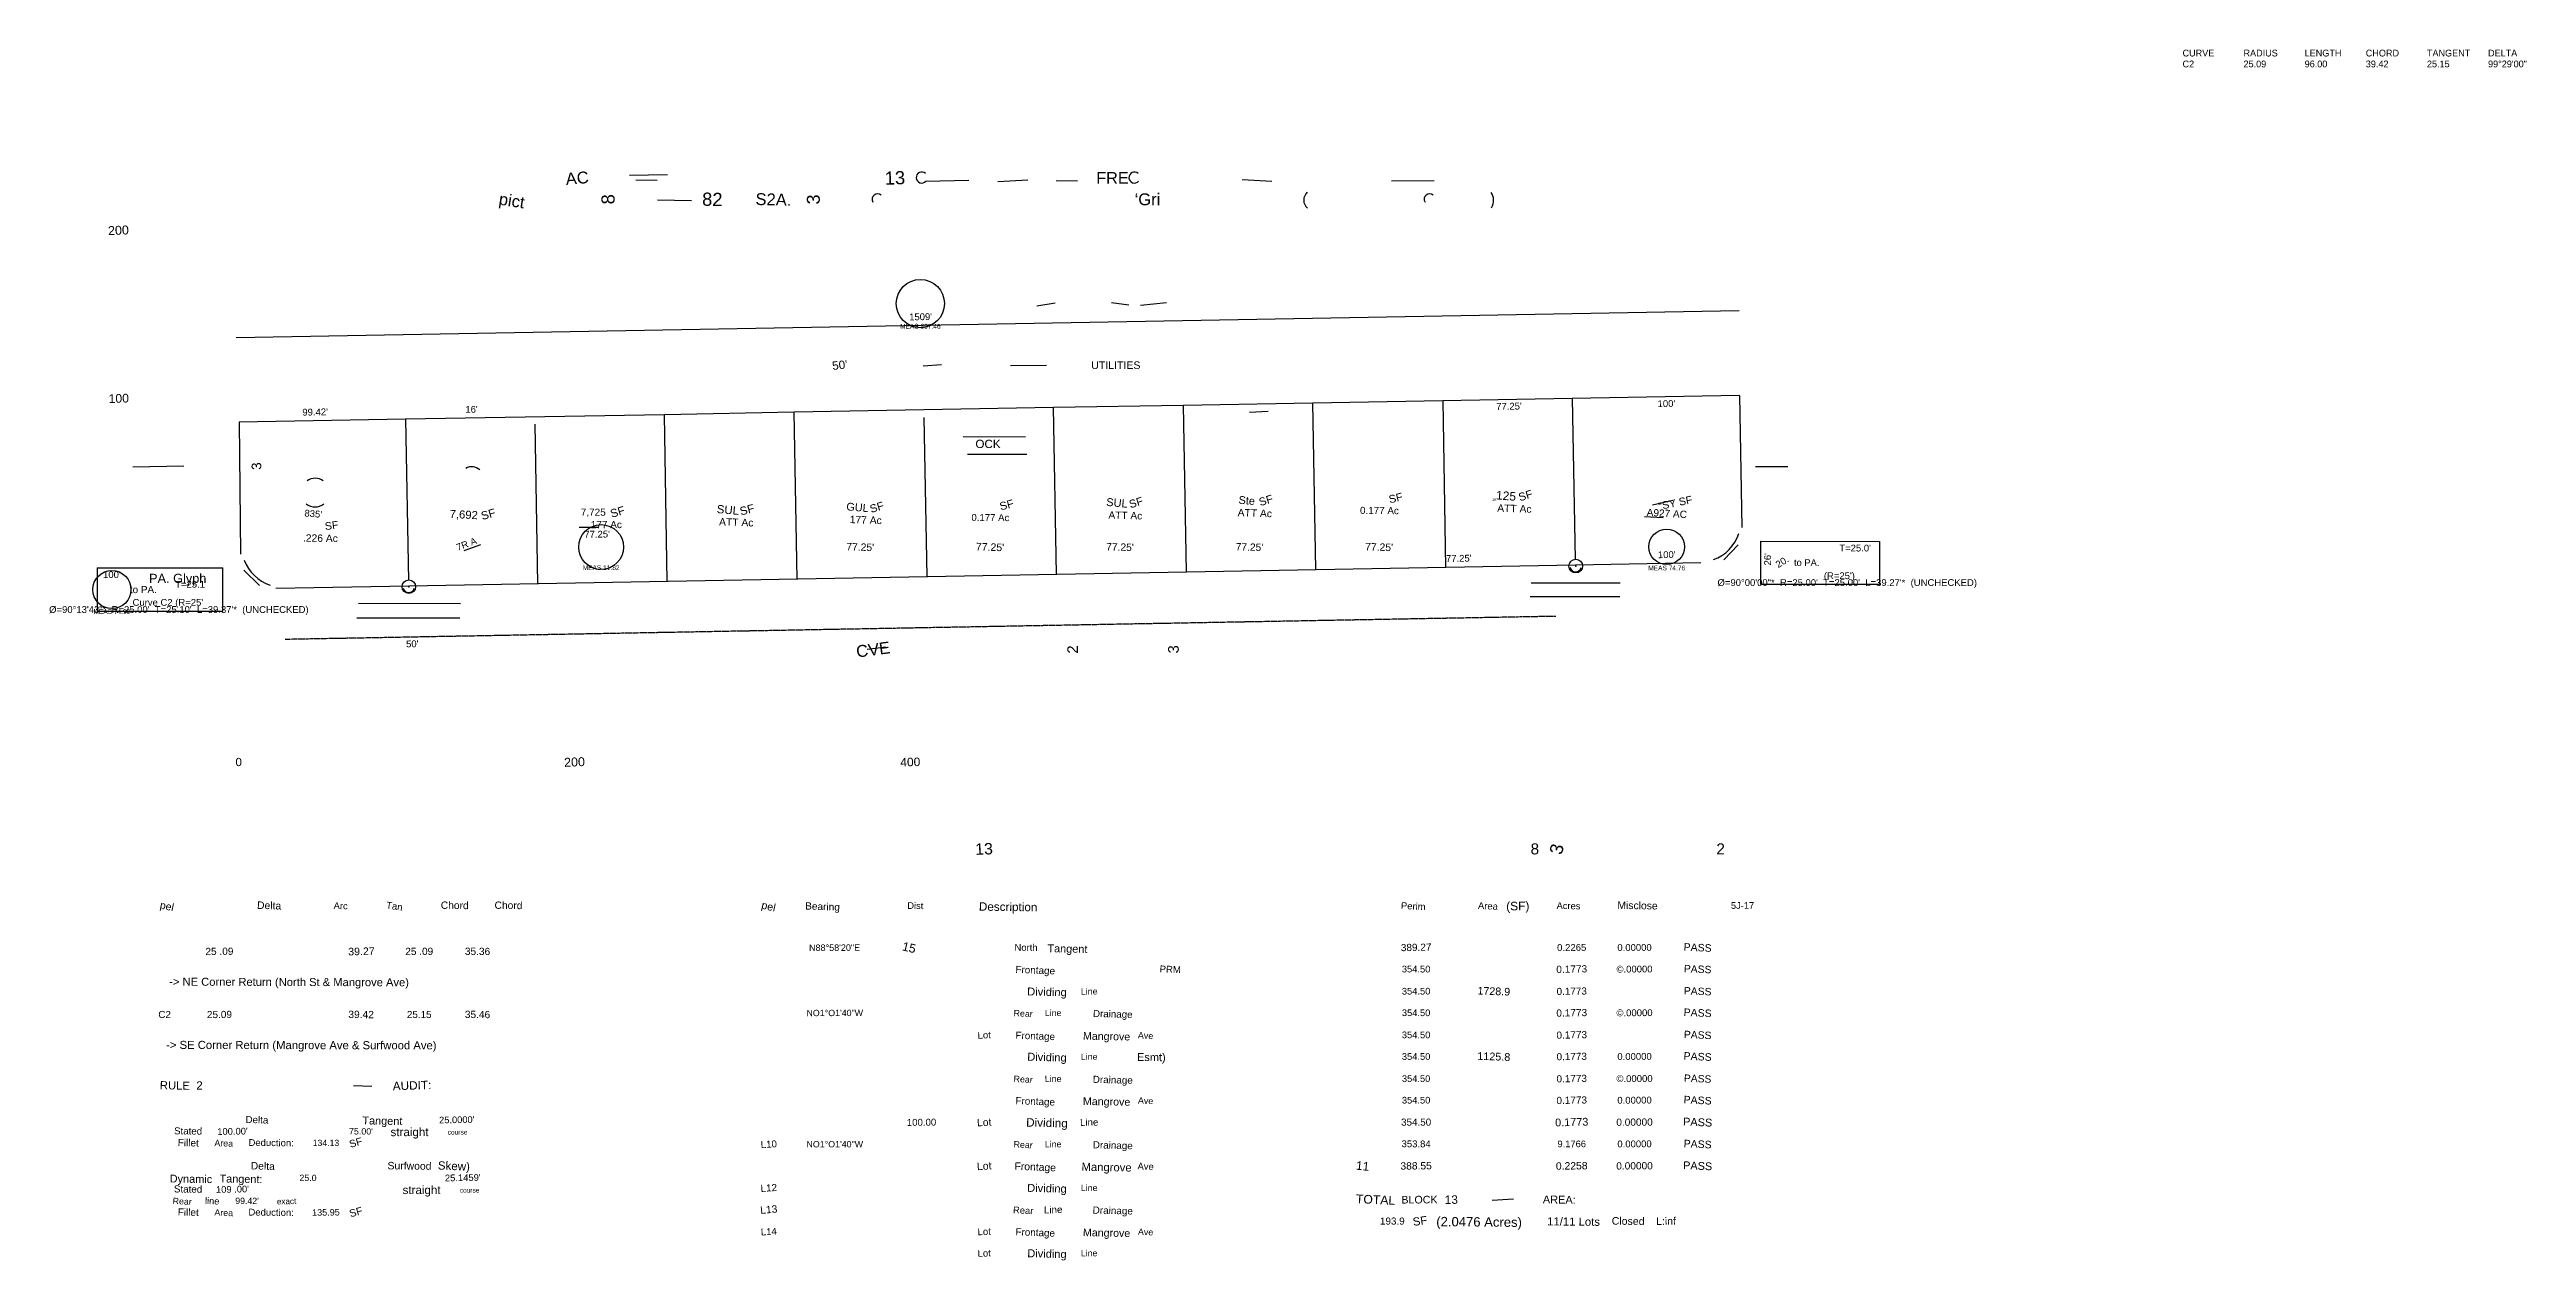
# Model space of a CAD drawing. Header units: feet. Extents: x 112 to 1591, y 107 to 830.
import ezdxf
from ezdxf.enums import TextEntityAlignment as Align

# ---------------------------------------------------------------- set-up
doc = ezdxf.new("R2010")
doc.units = ezdxf.units.FT
doc.header["$MEASUREMENT"] = 0
doc.linetypes.add('DASHED', pattern=[1.524, 1.27, -0.254])
for name, color, linetype in [('PLAT-CURVE', 4, 'CONTINUOUS'), ('PLAT-LINE', 7, 'CONTINUOUS'), ('PLAT-LINE-DASH', 8, 'DASHED'), ('PLAT-MON', 1, 'CONTINUOUS'), ('PLAT-QA', 1, 'CONTINUOUS'), ('PLAT-TABLE', 6, 'CONTINUOUS'), ('PLAT-TABLE-CURVE', 6, 'CONTINUOUS'), ('PLAT-TEXT-AREA', 5, 'CONTINUOUS'), ('PLAT-TEXT-CURVE', 6, 'CONTINUOUS'), ('PLAT-TEXT-DIST', 2, 'CONTINUOUS'), ('PLAT-TEXT-LOTNO', 5, 'CONTINUOUS'), ('PLAT-TEXT-MISC', 9, 'CONTINUOUS'), ('PLAT-TEXT-UNASSOC', 30, 'CONTINUOUS')]:
    doc.layers.add(name, color=color, linetype=linetype)
doc.styles.add('PLAT', font='arial.ttf')

msp = doc.modelspace()

# ---------------------------------------------------------------- linework, layer by layer
at = {"layer": 'PLAT-CURVE', "true_color": 0x58a6ff}
for centre, radius, start, end in [((632.8, 753.6), 3.28, 47.2735, -40.4358), ((759.8, 753.6), 3.28, 47.2735, -40.4358), ((606.4, 740.7), 3.19, 47.143, -147.4289), ((867.5, 740.1), 6.59, 132.5781, -132.3808), ((936, 740.7), 3.19, 47.143, -147.4289), ((966.4, 740), 7.9, -33.9668, 36.9737), ((364.2, 574.2), 6.68, 45.0308, 121.8795), ((270.7, 566.1), 7.92, 52.3895, 127.6105), ((270.6, 565.1), 8.24, -129.3794, -50.4837)]:
    msp.add_arc(centre, radius, start, end, dxfattribs=at)
at = {"layer": 'PLAT-CURVE', "true_color": 0xe4823e}
msp.add_arc((1097.6, 548.3), 24.2, -70.8837, -17.605, dxfattribs=at)
at = {"layer": 'PLAT-CURVE', "true_color": 0xd57c3f}
msp.add_arc((251.3, 533.4), 24.4, -160.0672, -107.9298, dxfattribs=at)
at = {"layer": 'PLAT-CURVE', "true_color": 0xffffff}
for centre in [(1023.2, 521.6), (326.5, 509.2)]:
    msp.add_arc(centre, 3.5, -165.1585, -15.5279, dxfattribs=at)
at = {"layer": 'PLAT-LINE', "true_color": 0x325b8b}
msp.add_line((481.1, 755.3), (458.3, 754.9), dxfattribs=at)
at = {"layer": 'PLAT-LINE', "true_color": 0x2c4f78}
msp.add_line((462.1, 752.2), (474.8, 752.1), dxfattribs=at)
at = {"layer": 'PLAT-LINE', "true_color": 0x539df2}
msp.add_line((475, 740.2), (495.4, 739.8), dxfattribs=at)
at = {"layer": 'PLAT-LINE', "true_color": 0x58a6ff}
for p, q in [((635.3, 751.4), (660.9, 752)), ((696.1, 752), (678.2, 751.1)), ((713.1, 751.8), (725.8, 751.6)), ((824.1, 752.4), (841.8, 751.5))]:
    msp.add_line(p, q, dxfattribs=at)
at = {"layer": 'PLAT-LINE', "true_color": 0x56a3fa}
msp.add_line((913.2, 751.7), (938.8, 751.9), dxfattribs=at)
at = {"layer": 'PLAT-LINE', "true_color": 0xf85149}
msp.add_line((1120.8, 674), (223.5, 657.9), dxfattribs=at)
at = {"layer": 'PLAT-LINE', "true_color": 0x772e2e}
msp.add_line((701.5, 676.9), (712.5, 678.8), dxfattribs=at)
at = {"layer": 'PLAT-LINE', "true_color": 0xd64741}
msp.add_line((746.1, 678.9), (756.5, 677.5), dxfattribs=at)
at = {"layer": 'PLAT-LINE', "true_color": 0xd14640}
msp.add_line((779, 678.8), (763.4, 677.2), dxfattribs=at)
at = {"layer": 'PLAT-LINE', "true_color": 0x8a939d}
msp.add_line((644.7, 641.8), (633.6, 641), dxfattribs=at)
at = {"layer": 'PLAT-LINE', "true_color": 0x858d97}
msp.add_line((685.9, 641.3), (707.3, 641.6), dxfattribs=at)
at = {"layer": 'PLAT-LINE', "true_color": 0x254774}
for p, q in [((1021.2, 621.7), (943.9, 620.3)), ((1121.1, 623.4), (1021.2, 621.7)), ((1121.1, 623.4), (1122.5, 544.6)), ((324.6, 609.2), (225.2, 607.4)), ((479.2, 611.9), (324.6, 609.2)), ((556.6, 613.4), (479.2, 611.9)), ((711.5, 616.2), (556.6, 613.4)), ((788.9, 617.5), (711.5, 616.2)), ((866.4, 618.9), (788.9, 617.5)), ((943.9, 620.3), (866.4, 618.9))]:
    msp.add_line(p, q, dxfattribs=at)
at = {"layer": 'PLAT-LINE', "true_color": 0x2f5990}
msp.add_line((1021.2, 621.7), (1023, 525.4), dxfattribs=at)
at = {"layer": 'PLAT-LINE', "true_color": 0x264875}
msp.add_line((225.2, 607.4), (226, 528.7), dxfattribs=at)
at = {"layer": 'PLAT-LINE', "true_color": 0x2f5a90}
for p, q in [((324.6, 609.2), (326.4, 513)), ((634.1, 610.3), (635.8, 515.2))]:
    msp.add_line(p, q, dxfattribs=at)
at = {"layer": 'PLAT-LINE', "true_color": 0x2e5990}
for p, q in [((480.9, 512.4), (479.2, 611.9)), ((558.4, 513.8), (556.6, 613.4)), ((713.3, 516.6), (711.5, 616.2)), ((788.9, 617.5), (790.7, 518)), ((943.9, 620.3), (945.6, 520.7)), ((401.8, 606.2), (403.5, 511))]:
    msp.add_line(p, q, dxfattribs=at)
at = {"layer": 'PLAT-LINE', "true_color": 0x376263}
msp.add_line((839.6, 613.8), (828.6, 613.2), dxfattribs=at)
at = {"layer": 'PLAT-LINE', "true_color": 0x2e5a90}
msp.add_line((868.2, 519.4), (866.4, 618.9), dxfattribs=at)
at = {"layer": 'PLAT-LINE', "true_color": 0xffd33d}
for p, q in [((657.6, 598.9), (694.7, 598.8)), ((192.2, 581.2), (161.9, 580.6)), ((660.1, 588.3), (695.5, 588.3))]:
    msp.add_line(p, q, dxfattribs=at)
at = {"layer": 'PLAT-LINE', "true_color": 0x957e2b}
msp.add_line((1130.7, 581.1), (1150, 581), dxfattribs=at)
at = {"layer": 'PLAT-LINE', "true_color": 0x41744a}
msp.add_line((1064.4, 551.1), (1075.4, 550.5), dxfattribs=at)
at = {"layer": 'PLAT-LINE', "true_color": 0x2a4835}
msp.add_line((1069.1, 558.2), (1081.3, 560.8), dxfattribs=at)
at = {"layer": 'PLAT-LINE', "true_color": 0x13243b}
msp.add_line((369.4, 534.3), (359.4, 530.6), dxfattribs=at)
at = {"layer": 'PLAT-LINE', "true_color": 0x264130}
msp.add_line((440.1, 544.6), (428.3, 544.5), dxfattribs=at)
at = {"layer": 'PLAT-LINE', "true_color": 0xf0883e}
for p, q in [((1120.3, 534.2), (1111.8, 525.3)), ((228.1, 519), (237.5, 510))]:
    msp.add_line(p, q, dxfattribs=at)
at = {"layer": 'PLAT-LINE', "true_color": 0xbe8b21}
for p, q in [((1133.8, 536.4), (1204.6, 536.3)), ((140.5, 520.4), (215.5, 520.4)), ((215.5, 494.6), (215.5, 520.4)), ((1204.7, 510.5), (1133.8, 510.5)), ((140.5, 494.6), (215.5, 494.6))]:
    msp.add_line(p, q, dxfattribs=at)
at = {"layer": 'PLAT-LINE', "true_color": 0xbe8c21}
msp.add_line((1133.8, 510.5), (1133.8, 536.4), dxfattribs=at)
at = {"layer": 'PLAT-LINE', "true_color": 0xbe8b20}
for p, q in [((1204.6, 536.3), (1204.7, 510.5)), ((140.5, 520.4), (140.5, 494.6))]:
    msp.add_line(p, q, dxfattribs=at)
at = {"layer": 'PLAT-LINE', "true_color": 0x203346}
for p, q in [((1023.2, 522.1), (326.6, 509.6)), ((1098, 523.5), (1023.2, 522.1)), ((326.6, 509.6), (247.1, 508.2))]:
    msp.add_line(p, q, dxfattribs=at)
at = {"layer": 'PLAT-LINE', "true_color": 0xdab537}
msp.add_line((1049.6, 503.1), (996, 503.1), dxfattribs=at)
at = {"layer": 'PLAT-LINE', "true_color": 0xdbb638}
for p, q in [((996.6, 511.6), (1049.9, 511.6)), ((357.1, 490.4), (295.5, 490.4))]:
    msp.add_line(p, q, dxfattribs=at)
at = {"layer": 'PLAT-LINE', "true_color": 0xdbb738}
msp.add_line((296.6, 499.3), (357.4, 499.2), dxfattribs=at)
at = {"layer": 'PLAT-LINE', "true_color": 0x7e6b28}
msp.add_line((611.3, 473), (600.2, 471.6), dxfattribs=at)
at = {"layer": 'PLAT-LINE', "true_color": 0xe9c13a}
msp.add_line((293.6, 211.2), (304.6, 210.9), dxfattribs=at)
at = {"layer": 'PLAT-LINE', "true_color": 0xfdd13c}
msp.add_line((973.5, 142.8), (986.1, 143.5), dxfattribs=at)
at = {"layer": 'PLAT-LINE-DASH', "true_color": 0xffd33d}
msp.add_line((1011.4, 491.5), (252.6, 477.7), dxfattribs=at)
at = {"layer": 'PLAT-MON'}
for centre, radius in [((1023.3, 521.5), 4.06), ((326.6, 509.2), 4.05)]:
    msp.add_circle(centre, radius, dxfattribs=at)
for p in [(1023.3, 521.5), (326.6, 509.2)]:
    msp.add_point(p, dxfattribs=at)
at = {"layer": 'PLAT-QA'}
for centre, radius in [((632, 678.3), 14.4), ((441.4, 532.9), 13.4), ((1077.6, 533), 10.6), ((149.3, 507.5), 11.4)]:
    msp.add_circle(centre, radius, dxfattribs=at)

# ---------------------------------------------------------------- texts
for s, height, p in [('MEAS 897.46', 2.837, (632, 666.2)), ('MEAS 11.82', 2.84, (441.4, 522)), ('MEAS 74.76', 2.84, (1077.6, 521.8)), ('MEAS 74.99', 2.84, (149.3, 495.8))]:
    msp.add_text(s, height=height, dxfattribs=at).set_placement(p, align=Align.TOP_CENTER)
at = {"layer": 'PLAT-TABLE', "style": 'PLAT'}
for s, height, rotation, p in [('39.27', 4.53, 1.2894, (298.3, 291.4)), ('25 .09', 4.3, 0.3325, (332.8, 291.4)), ('35.36', 4.33, 359.5527, (367.6, 291.4)), ('354.50', 3.99, 0.1127, (928, 267.6)), ('1728.9', 4.57, 357.9456, (974.4, 267.6)), ('39.42', 4.37, 359.3918, (298.1, 253.7)), ('25.15', 4.21, 359.9727, (332.8, 253.7)), ('35.46', 4.33, 359.5284, (367.6, 253.7)), ('354.50', 3.98, 0.0762, (928, 228.6)), ('1125.8', 4.61, 357.7906, (974.4, 228.6))]:
    msp.add_text(s, height=height, rotation=rotation, dxfattribs=at).set_placement(p, align=Align.MIDDLE_CENTER)
at = {"layer": 'PLAT-TABLE-CURVE'}
for s, height, p in [('CURVE', 4.05, (1385.6, 824.7)), ('RADIUS', 4.05, (1422, 824.7)), ('LENGTH', 4.05, (1458.5, 824.7)), ('CHORD', 4.05, (1495, 824.7)), ('TANGENT', 4.05, (1531.5, 824.7)), ('DELTA', 4.05, (1568, 824.7)), ('C2', 4.05, (1385.6, 818.2)), ('25.09', 4.05, (1422, 818.2)), ('96.00', 4.05, (1458.5, 818.2)), ('39.42', 4.05, (1495, 818.2)), ('25.15', 4.05, (1531.5, 818.2)), ('99%%d29\'00"', 4.053, (1568, 818.2))]:
    msp.add_text(s, height=height, dxfattribs=at).set_placement(p, align=Align.BOTTOM_LEFT)
at = {"layer": 'PLAT-TEXT-AREA', "style": 'PLAT'}
for s, height, rotation, p in [('AC', 7.08, 4.9393, (427.1, 753.3)), ('SF', 4.73, 16.9316, (760.8, 559.5)), ('SF', 4.73, 16.7955, (838.3, 560.8)), ('SF', 4.66, 13.3781, (915.8, 562.2)), ('SF', 4.74, 17.093, (993.3, 563.7)), ('“SY SF', 4.54, 11.8663, (1082.8, 559.3)), ('SF', 4.56, 7.4019, (280.5, 545.8)), ('SF', 4.87, 15.8312, (374, 552.5)), ('177 Ac', 4.29, 0.2817, (444.5, 546.3)), ('SF', 4.89, 16.5741, (451.2, 553.9)), ('ATT Ac', 4.41, 358.1039, (522.1, 547.7)), ('SF', 4.9, 14.787, (528.5, 555.2)), ('177 Ac', 4.4, 358.1529, (599.4, 549.1)), ('SF', 4.73, 16.9046, (606, 556.7)), ('0.177 Ac', 4.1, 359.5455, (673.8, 550.5)), ('SF', 4.72, 14.6749, (683.5, 558.1)), ('ATT Ac', 4.33, 358.4203, (754.4, 551.8)), ('ATT Ac', 4.4, 358.1414, (831.7, 553.2)), ('0.177 Ac', 4.21, 359.4874, (906.1, 554.7)), ('ATT Ac', 4.4, 358.0878, (986.7, 555.9)), ('A927 AC', 4.3, 356.8166, (1077.7, 553)), ('.226 Ac', 4.4, 359.1791, (273.8, 538.2)), ('(SF)', 5.1, 1.0006, (988.7, 318.5)), ('Acres', 3.99, 358.8672, (1019, 318.6)), ('SF', 4.4, 16.0077, (294.9, 177.2)), ('SF', 4.44, 15.271, (295, 135.7)), ('SF', 4.85, 8.385, (930.3, 130.4)), ('(2.0476 Acres)', 5.583, 359.5043, (965.6, 129.8))]:
    msp.add_text(s, height=height, rotation=rotation, dxfattribs=at).set_placement(p, align=Align.MIDDLE_CENTER)
at = {"layer": 'PLAT-TEXT-CURVE', "style": 'PLAT'}
for s, rotation, p in [("T=25.0'", 359.9947, (1190.1, 534.3)), ('T=25.1', 0.0072, (196, 512.7))]:
    msp.add_text(s, height=4.05, rotation=rotation, dxfattribs=at).set_placement(p, align=Align.TOP_CENTER)
msp.add_text("(R=25')", height=4.05, rotation=0.0091, dxfattribs=at).set_placement((1180.7, 512.5), align=Align.BOTTOM_CENTER)
for s, p in [('%%c=90%%d00\'00"*  R=25.00\'  T=25.00\'  L=39.27\'*  (UNCHECKED)', (1185.4, 513.7)), ('%%c=90%%d13\'43"*  R=25.00\'  T=25.10\'  L=39.37\'*  (UNCHECKED)', (189.3, 497.6))]:
    msp.add_text(s, height=4.053, dxfattribs=at).set_placement(p, align=Align.TOP_CENTER)
msp.add_text("Curve C2 (R=25'", height=4.053, dxfattribs=at).set_placement((182.7, 496.6), align=Align.BOTTOM_CENTER)
msp.add_text('C2', height=4.23, rotation=359.6139, dxfattribs=at).set_placement((180.8, 253.7), align=Align.MIDDLE_CENTER)
at = {"layer": 'PLAT-TEXT-DIST', "style": 'PLAT'}
for s, rotation, p in [("1509'", 1.0282, (632.2, 667.2)), ("99.42'", 1.0225, (270.7, 610.3)), ("16'", 1.0072, (364.1, 611.9)), ("77.25'", 1.031, (953.5, 522.9)), ("100'", 1.031, (1077.7, 525.1))]:
    msp.add_text(s, height=4.05, rotation=rotation, dxfattribs=at).set_placement(p, align=Align.BOTTOM_CENTER)
for s, rotation, p in [("77.25'", 1.0167, (983.4, 619)), ("100'", 1.0167, (1077.4, 620.6)), ("835'", 355.2342, (269.7, 554.8)), ("77.25'", 0.2817, (439, 542.6)), ("100'", 0.0072, (149.3, 518.4)), ("26'", 89.9633, (1135.8, 525.6)), ("50'", 1.0368, (328.6, 477.1))]:
    msp.add_text(s, height=4.05, rotation=rotation, dxfattribs=at).set_placement(p, align=Align.TOP_CENTER)
at = {"layer": 'PLAT-TEXT-LOTNO', "style": 'PLAT'}
for s, height, rotation, p in [('13', 7.87, 2.0809, (616.8, 753.4)), ('8', 7.87, 90.9541, (445.5, 740.6)), ('82', 7.87, 359.0144, (507.8, 740.6)), ('3', 7.7, 90, (568.1, 740.5)), ('200', 5.34, 2.3303, (153.2, 722.1)), ('100', 5.22, 1.6588, (153.4, 621.7)), ('3', 5.77, 93.4171, (235.6, 581.2)), ('125', 5.12, 355.4838, (981.7, 563.5)), ('2', 6.32, 90, (722.9, 471.7)), ('3', 6.35, 90.2279, (783.1, 471.8)), ('200', 5.34, 2.4086, (425.5, 404.5)), ('400', 5.12, 1.2303, (626, 404.5)), ('13', 6.83, 2.0011, (670, 352.6)), ('3', 7.7, 76.61, (1011.9, 352.5)), ('15', 5.23, 346.598, (625.3, 293.7)), ('11', 5.12, 354.2548, (896.1, 163.2)), ('13', 5.07, 1.1732, (949, 143.1))]:
    msp.add_text(s, height=height, rotation=rotation, dxfattribs=at).set_placement(p, align=Align.MIDDLE_CENTER)
for s, height, p in [('0', 4.95, (225, 404.5)), ('8', 6.6, (998.9, 352.6)), ('2', 6.6, (1109.8, 352.6)), ('2', 4.95, (201.6, 211.3))]:
    msp.add_text(s, height=height, dxfattribs=at).set_placement(p, align=Align.MIDDLE_CENTER)
at = {"layer": 'PLAT-TEXT-MISC', "style": 'PLAT'}
for s, height, p in [('FRE', 6.93, (746.7, 753.4)), ('‘Gri', 7.08, (767.6, 740.6))]:
    msp.add_text(s, height=height, dxfattribs=at).set_placement(p, align=Align.MIDDLE_CENTER)
for s, height, rotation, p in [('pict', 7.08, 351.1547, (388.1, 739.8)), ('S2A.', 7.08, 358.473, (544.3, 740.5)), ('UTILITIES', 4.51, 0.1084, (748.7, 641.5)), ('OCK', 4.97, 359.9185, (672.4, 594.5)), ('SUL', 4.73, 354.6628, (749.4, 559.3)), ('Ste', 4.66, 355.117, (826.9, 560.7)), ('7,692', 4.81, 357.2769, (359.4, 552.3)), ('7,725', 4.27, 0.2817, (436.7, 553.7)), ('SUL', 4.9, 354.9996, (517.1, 555.1)), ('GUL', 4.66, 355.1322, (594.5, 556.6)), ('7R A', 4.03, 20.494, (361, 534.7)), ('to PA.', 3.99, 359.8658, (1161.2, 523.6)), ('to PA.', 4.23, 0.202, (168.1, 507.5)), ('PA. Glyph', 5.44, 0.0072, (188.6, 514.2)), ('CVE', 7.08, 7.4212, (603.8, 471.7)), ('pel', 4.46, 348.3257, (182.2, 318.4)), ('Delta', 4.44, 358.1462, (243.2, 318.8)), ('Arc', 4.01, 358.3759, (285.9, 318.6)), ('Tan', 4.1, 351.9707, (318, 318.4)), ('Chord', 4.38, 359.1614, (354, 318.9)), ('Chord', 4.38, 359.1614, (386.1, 318.9)), ('pel', 4.56, 347.5009, (541.4, 318.3)), ('Bearing', 4.31, 357.9249, (573.6, 318.2)), ('Dist', 3.98, 358.9108, (629, 318.7)), ('Description', 4.996, 359.3518, (684.4, 318)), ('Perim', 4.04, 357.183, (926.3, 318.4)), ('Area', 4.03, 357.4837, (970.9, 318.5)), ('Misclose', 4.43, 359.0846, (1060.2, 318.8)), ('5J-17', 3.98, 0.0926, (1122.9, 318.8)), ('North', 4.02, 359.7205, (695.1, 293.7)), ('0.2265', 4.09, 0.4493, (1020.9, 293.7)), ('0.00000', 4.06, 0.2882, (1058.4, 293.7)), ('PASS', 4.49, 357.3004, (1096.1, 293.7)), ('Frontage', 4.23, 357.765, (700.6, 280.2)), ('Tangent', 4.66, 358.8058, (719.8, 293)), ('PRM', 4.07, 357.5638, (781.2, 280.7)), ('0.1773', 4.32, 1.2119, (1020.9, 280.8)), ('©.00000', 4.05, 0.2702, (1058.4, 280.8)), ('PASS', 4.41, 357.6678, (1096.1, 280.8)), ('-> NE Corner Return (North St & Mangrove Ave)', 4.77, 359.8441, (255.1, 273.1)), ('Dividing', 4.76, 358.7163, (707.6, 267.2)), ('Line', 3.79, 0.4211, (732.8, 267.5)), ('0.1773', 4.23, 0.8998, (1020.9, 267.6)), ('PASS', 4.43, 357.6079, (1096.1, 267.6)), ('NO1%%dO1\'40"W', 3.783, 0.12, (580.9, 254.6)), ('Rear', 3.78, 356.9982, (693.4, 254.3)), ('Line', 3.75, 0.2062, (711.3, 254.6)), ('Drainage', 4.17, 358.3587, (746.9, 254)), ('0.1773', 4.3, 1.1357, (1020.9, 254.7)), ('©.00000', 4.07, 0.3116, (1058.4, 254.7)), ('PASS', 4.48, 357.2945, (1096.1, 254.7)), ('-> SE Corner Return (Mangrove Ave & Surfwood Ave)', 4.82, 359.8974, (262.4, 235.4)), ('Lot', 4.07, 2.5421, (670.1, 241.4)), ('Frontage', 4.22, 357.8347, (700.6, 240.9)), ('Mangrove', 4.54, 358.8655, (743.2, 240.7)), ('Ave', 3.8, 356.7447, (766.5, 241.1)), ('0.1773', 4.27, 1.0504, (1020.9, 241.5)), ('PASS', 4.42, 357.6623, (1096.1, 241.5)), ('Dividing', 4.74, 358.5561, (707.6, 228.2)), ('Line', 3.76, 0.2522, (732.8, 228.5)), ('Esmt)', 4.7, 359.4162, (769.9, 228.2)), ('0.1773', 4.24, 0.953, (1020.9, 228.6)), ('0.00000', 4.07, 0.3229, (1058.4, 228.6)), ('PASS', 4.51, 357.1369, (1096.1, 228.6)), ('RULE', 4.81, 358.7767, (186.9, 211.3)), ('AUDIT:', 5.03, 1.892, (328.5, 211.3)), ('Rear', 3.79, 357.2252, (693.4, 215)), ('Line', 3.8, 0.4738, (711.3, 215.3)), ('Drainage', 4.22, 358.5224, (746.9, 214.7)), ('0.1773', 4.25, 1.0021, (1020.9, 215.4)), ('©.00000', 4.08, 0.3408, (1058.4, 215.4)), ('PASS', 4.4, 357.8051, (1096.1, 215.4)), ('Delta', 4.17, 358.3221, (235.9, 190.8)), ('Tangent', 4.66, 358.8529, (310.8, 190.2)), ("25.0000'", 3.97, 0.7214, (355.2, 190.8)), ('Frontage', 4.22, 357.8202, (700.6, 201.8)), ('Mangrove', 4.56, 358.9445, (743.2, 201.7)), ('Ave', 3.78, 357.457, (766.5, 202.2)), ('0.1773', 4.27, 1.061, (1020.9, 202.5)), ('0.00000', 4.07, 0.3255, (1058.4, 202.5)), ('PASS', 4.5, 357.1835, (1096.1, 202.5)), ('Stated', 4.15, 359.378, (194.8, 184.1)), ('Fillet', 4.26, 358.3512, (194.9, 177.1)), ('Area', 3.77, 357.5054, (216.1, 176.8)), ('Deduction:', 4.05, 359.4045, (244.4, 177.1)), ('straight', 4.95, 0.048, (327, 183.5)), ('course', 2.82, 0.3152, (355.7, 183.4)), ('L10', 4.17, 3.5073, (541.5, 176.2)), ('NO1%%dO1\'40"W', 3.786, 0.1255, (580.9, 176.2)), ('Lot', 4.44, 3.3961, (670.1, 189.3)), ('Rear', 3.78, 357.2288, (693.4, 175.9)), ('Dividing', 5, 358.6859, (707.6, 189)), ('Line', 3.77, 0.3033, (711.3, 176.2)), ('Line', 4.12, 0.8762, (732.8, 189.3)), ('Drainage', 4.21, 358.4744, (746.9, 175.6)), ('0.1773', 4.64, 1.5216, (1020.9, 189.4)), ('9.1766', 3.98, 0.0793, (1020.9, 176.4)), ('0.00000', 4.31, 0.3162, (1058.4, 189.4)), ('0.00000', 4.06, 0.2934, (1058.4, 176.4)), ('PASS', 4.68, 357.3988, (1096.1, 189.4)), ('PASS', 4.47, 357.4067, (1096.1, 176.3)), ('Delta', 4.41, 358.3884, (239.4, 163.2)), ('Surfwood', 4.45, 359.4067, (327, 163.3)), ('Skew)', 4.94, 357.6712, (353.5, 163.2)), ('Lot', 4.51, 3.9373, (670.1, 163.2)), ('Frontage', 4.43, 357.6439, (700.6, 162.7)), ('Mangrove', 4.81, 359.0349, (743.2, 162.5)), ('Ave', 4.01, 357.9903, (766.5, 163)), ('0.2258', 4.43, 0.7905, (1020.9, 163.3)), ('0.00000', 4.32, 0.3528, (1058.4, 163.3)), ('PASS', 4.66, 357.5598, (1096.1, 163.3)), ('Dynamic', 4.67, 359.0747, (196.5, 155.5)), ('Stated', 4.19, 359.2402, (194.8, 149.4)), ('Tangent:', 4.64, 358.9412, (226.4, 155.5)), ('straight', 4.95, 0.0037, (334.2, 148.9)), ("25.1459'", 4.02, 0.8791, (358.8, 156.2)), ('course', 2.79, 0.2359, (362.9, 148.7)), ('L12', 4.23, 3.5963, (541.5, 150.1)), ('Dividing', 4.76, 358.6614, (707.6, 149.9)), ('Line', 3.79, 0.415, (732.8, 150.1)), ('Rear', 3.77, 357.4462, (191.3, 142.1)), ('Fillet', 4.25, 358.4043, (194.9, 135.6)), ('line', 3.94, 357.2457, (209.2, 142.3)), ('Area', 3.77, 357.535, (216.1, 135.3)), ('Deduction:', 4.06, 359.3412, (244.4, 135.5)), ('exact', 3.49, 1.0857, (253.6, 142.1)), ('L13', 4.4, 5.0862, (541.5, 137.2)), ('Rear', 4.01, 356.9332, (693.4, 136.7)), ('Line', 4.18, 1.5329, (711.3, 137.1)), ('Drainage', 4.24, 358.5886, (746.9, 136.6)), ('TOTAL', 5.21, 357.4392, (903.8, 143.1)), ('BLOCK', 4.56, 0.2802, (930, 143.1)), ('AREA:', 4.69, 359.143, (1013.5, 143.1)), ('L14', 4.1, 2.8172, (541.5, 124)), ('Lot', 4.08, 2.5962, (670.1, 124)), ('Frontage', 4.22, 357.8037, (700.6, 123.5)), ('Mangrove', 4.55, 358.8554, (743.2, 123.3)), ('Ave', 3.8, 357.0106, (766.5, 123.8)), ('11/11 Lots', 4.83, 359.4651, (1022, 130)), ('Closed', 4.51, 359.097, (1054.6, 130.3)), ('L:inf', 4.45, 1.0968, (1077.2, 130.3)), ('Lot', 4.04, 2.3564, (670.1, 111.1)), ('Dividing', 4.73, 358.4846, (707.6, 110.8)), ('Line', 3.75, 0.2062, (732.8, 111.1))]:
    msp.add_text(s, height=height, rotation=rotation, dxfattribs=at).set_placement(p, align=Align.MIDDLE_CENTER)
at = {"layer": 'PLAT-TEXT-UNASSOC', "style": 'PLAT'}
for s, height, rotation, p in [("50'", 5.03, 6.0624, (583.9, 641.6)), ("77.25'", 4.4, 358.2462, (596.1, 532.9)), ("77.25'", 4.48, 357.8939, (673.6, 532.9)), ("77.25'", 4.38, 358.3062, (751.2, 532.9)), ("77.25'", 4.36, 358.4016, (828.5, 532.9)), ("77.25'", 4.42, 358.1664, (905.9, 532.9)), ('20.', 4.1, 32.2171, (1146.5, 524.1)), ('389.27', 4.28, 1.0983, (928, 293.8)), ('25 .09', 4.3, 0.3325, (213.5, 291.4)), ('N88%%d58\'20"E', 3.852, 0.2345, (580.8, 293.6)), ('354.50', 4, 359.8705, (928, 280.8)), ('25.09', 4.29, 0.3292, (213.5, 253.7)), ('354.50', 3.97, 359.9519, (928, 254.7)), ('354.50', 3.99, 359.8977, (928, 241.5)), ('354.50', 3.96, 0.016, (928, 215.4)), ('354.50', 3.97, 0.041, (928, 202.5)), ("100.00'", 4.01, 0.9954, (221.3, 183.9)), ('134.13', 3.71, 359.9909, (277.1, 177)), ("75.00'", 3.79, 359.746, (298, 183.9)), ('100.00', 4.11, 0.5525, (632.7, 189.3)), ('354.50', 4.21, 359.9876, (928, 189.4)), ('353.84', 4.07, 359.6454, (928, 176.4)), ('388.55', 4.38, 0.6223, (928, 163.3)), ("109 .00'", 3.99, 0.9367, (221.3, 149.3)), ('25.0', 3.77, 359.7014, (266.4, 156.1)), ("99.42'", 3.74, 359.9079, (230, 142.4)), ('135.95', 3.87, 0.558, (277.1, 135.5)), ('193.9', 4.22, 359.9427, (913.8, 130.3))]:
    msp.add_text(s, height=height, rotation=rotation, dxfattribs=at).set_placement(p, align=Align.MIDDLE_CENTER)
msp.add_text('18.', height=1.48, dxfattribs=at).set_placement((974.8, 561.2), align=Align.MIDDLE_CENTER)

doc.saveas('drawing.dxf')
